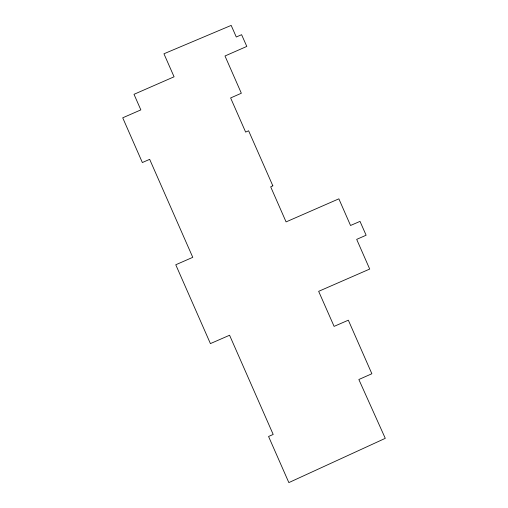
<?xml version="1.0" encoding="UTF-8"?>
<svg xmlns="http://www.w3.org/2000/svg" width="508" height="508" viewBox="0 0 508 508"><rect width="100%" height="100%" fill="white"/><g stroke="black" fill="none" stroke-linecap="round" stroke-linejoin="round"><path stroke-width="0.76" d="M272.84 185.82L270.675 186.811L286.08 221.901L338.861 198.838L350.539 225.489L360.013 221.38L366.116 235.223L356.686 239.376L369.703 269.056L318.656 291.338L334.099 326.377L348.336 320.192L371.869 373.748L358.845 379.508L385.28 438.34L288.849 482.6L268.561 436.48L273.19 434.448L229.578 335.248L210.414 343.599L175.762 264.77L192.761 257.334L149.669 159.341L142.361 162.541L122.72 117.812L140.849 109.893L134.01 94.317L174.073 76.797L163.951 53.778L231.178 25.4L236.284 36.995L241.605 34.703L246.799 46.425L224.993 55.988L241.344 93.237L230.619 97.949L245.631 132.086L248.615 130.791L272.84 185.82"/></g></svg>
